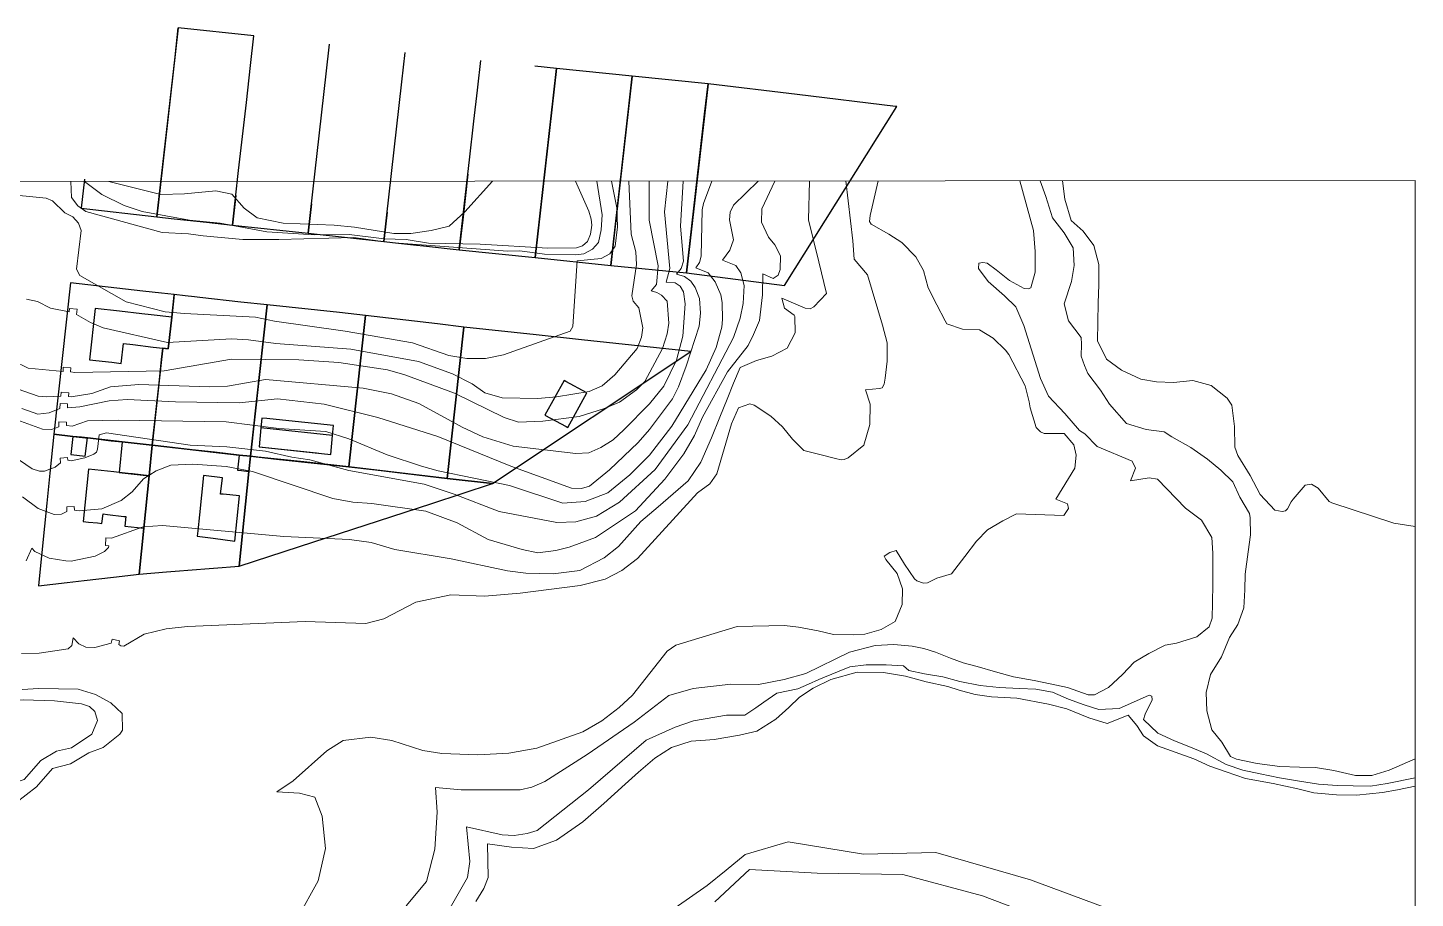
# Model space of a CAD drawing. Header units: metres. Extents: x 78 to 178, y -74 to 157.
# Drawn here: x 153.378 to 155.818, y 69.009 to 70.539 of the extents above; entities that cross this region are included whole.
import ezdxf

# ---------------------------------------------------------------- set-up
doc = ezdxf.new("R2010")
doc.units = ezdxf.units.M
doc.layers.add('01_Fina', color=252, linetype='Continuous', lineweight=15)
doc.layers.add('Traza Urbana', color=7, linetype='Continuous')

msp = doc.modelspace()

# ---------------------------------------------------------------- linework, layer by layer
at = {"layer": '01_Fina', "color": 252, "lineweight": 9, "true_color": 0x939598}
for points in [[(147.2844, 70.26465), (147.2844, 60.37636), (155.81775, 60.38229), (155.81775, 70.27058), (147.55141, 70.26465)], [(154.51666, 68.9924), (154.57258, 69.03187), (154.60629, 69.05876), (154.63961, 69.08606), (154.71535, 69.10818), (154.84789, 69.08691), (154.97461, 69.08943), (155.14118, 69.04183), (155.36418, 68.95919)]]:
    msp.add_lwpolyline(points, dxfattribs=at)
at = {"layer": '01_Fina', "color": 252, "linetype": 'Continuous', "lineweight": 9, "true_color": 0x939598}
for points in [[(153.31214, 69.92118), (153.39643, 69.89147), (153.41182, 69.89027), (153.4367, 69.89161), (153.4371, 69.89857), (153.45035, 69.89776), (153.44995, 69.89134), (153.4545, 69.89054), (153.49102, 69.89616), (153.52393, 69.90833), (153.57384, 69.91208), (153.69719, 69.9078), (153.7297, 69.90927), (153.79633, 69.92077), (153.96825, 69.90552), (154.01775, 69.89589), (154.06605, 69.8785), (154.14218, 69.83729), (154.1787, 69.82003), (154.23195, 69.80384), (154.34166, 69.791), (154.36494, 69.79193), (154.38581, 69.8013), (154.40748, 69.81481), (154.42635, 69.83221), (154.47117, 69.8781), (154.49685, 69.90927), (154.5192, 69.95516), (154.53003, 69.99717), (154.53418, 70.0539), (154.53097, 70.0753), (154.52549, 70.08507), (154.51666, 70.09109), (154.5006, 70.09203), (154.50742, 70.11584), (154.49806, 70.21538), (154.5034, 70.26963)], [(154.4047, 70.26956), (154.41404, 70.22247), (154.41511, 70.18942), (154.4111, 70.15517), (154.40186, 70.14166), (154.38648, 70.13363), (154.34447, 70.12975), (154.33684, 70.01429), (154.33216, 70.00586), (154.21483, 69.96452), (154.18325, 69.95757), (154.1502, 69.95783), (154.11876, 69.96292), (154.05481, 69.98539), (153.93641, 70.00586), (153.81238, 70.02352), (153.77894, 70.03075), (153.65371, 70.03664), (153.61999, 70.03998), (153.55149, 70.05724), (153.47015, 70.10367), (153.46373, 70.11477), (153.47216, 70.183), (153.46747, 70.19585), (153.45771, 70.20695), (153.44339, 70.21391), (153.42172, 70.23478), (153.41061, 70.23973), (153.33409, 70.24722)], [(154.58079, 70.26969), (154.56616, 70.2305), (154.56375, 70.21913), (154.56201, 70.13778), (154.55907, 70.12668), (154.55265, 70.11718), (154.57459, 70.10835), (154.58676, 70.09243), (154.59666, 70.06982), (154.5992, 70.05604), (154.60001, 70.02633), (154.5984, 70.01296), (154.5885, 69.9771), (154.57084, 69.93777), (154.51064, 69.83863), (154.47117, 69.78792), (154.43665, 69.75314), (154.39798, 69.72196), (154.35838, 69.70644), (154.31891, 69.70363), (154.22539, 69.73481), (154.09963, 69.76049), (154.07087, 69.76852), (154.01039, 69.78859), (153.9427, 69.81682), (153.90229, 69.8298), (153.82001, 69.83501), (153.72716, 69.84625), (153.53731, 69.84933), (153.48339, 69.84813), (153.45664, 69.83889), (153.4462, 69.83983), (153.44647, 69.84585), (153.43322, 69.84665), (153.43282, 69.83782), (153.41998, 69.83314), (153.40446, 69.83341), (153.3397, 69.85696)], [(153.35255, 69.95395), (153.37931, 69.94111), (153.44031, 69.93496), (153.44085, 69.94272), (153.45409, 69.94138), (153.45343, 69.93415), (153.46105, 69.93308), (153.61839, 69.93603), (153.73626, 69.95663), (153.85466, 69.95569), (153.9253, 69.95061), (154.01053, 69.93763), (154.04103, 69.9292), (154.1284, 69.89696), (154.21563, 69.85388), (154.24118, 69.84612), (154.28386, 69.84799), (154.34754, 69.85562), (154.39049, 69.86953), (154.41872, 69.88131), (154.44842, 69.90285), (154.46327, 69.9173), (154.49458, 69.97536), (154.50234, 70.00091), (154.50555, 70.02018), (154.50261, 70.05858), (154.49257, 70.06888), (154.48428, 70.0741), (154.47465, 70.07651), (154.48388, 70.08815), (154.48669, 70.12092), (154.4709, 70.2008), (154.47081, 70.26961)], [(154.66262, 70.26975), (154.61927, 70.22742), (154.61352, 70.21511), (154.61218, 70.2016), (154.61941, 70.16641), (154.61245, 70.14848), (154.59987, 70.13056), (154.62342, 70.12119), (154.63225, 70.10862), (154.6376, 70.086), (154.636, 70.05443), (154.63105, 70.02848), (154.61927, 69.99476), (154.539, 69.84144), (154.48133, 69.7625), (154.41859, 69.70551), (154.37818, 69.68075), (154.34206, 69.67059), (154.30848, 69.66978), (154.20733, 69.68918), (154.128, 69.71929), (154.07542, 69.73668), (153.94256, 69.7609), (153.87446, 69.77989), (153.84249, 69.78431), (153.79646, 69.79515), (153.7281, 69.80264), (153.66374, 69.80531), (153.51671, 69.82699), (153.5036, 69.82351), (153.50092, 69.79876), (153.49891, 69.79314), (153.49423, 69.78953), (153.47871, 69.7831), (153.4545, 69.77802), (153.44888, 69.77896), (153.44848, 69.78377), (153.43523, 69.7827), (153.43603, 69.77427), (153.42653, 69.76705), (153.40754, 69.75969), (153.39911, 69.75982), (153.386, 69.7637), (153.35268, 69.78658)], [(154.81643, 70.26986), (154.82865, 70.16441), (154.83133, 70.1327), (154.85448, 70.10487), (154.88083, 70.01643), (154.88939, 69.98566), (154.88926, 69.95342), (154.88605, 69.92332), (154.88404, 69.91261), (154.8807, 69.90632), (154.87602, 69.90512), (154.85126, 69.90271), (154.85916, 69.87743), (154.85876, 69.8417), (154.84845, 69.80571), (154.82063, 69.78324), (154.81394, 69.78043), (154.80818, 69.77989), (154.79842, 69.7823), (154.76872, 69.78993), (154.74249, 69.79622), (154.72283, 69.81615), (154.70503, 69.83796), (154.68496, 69.85655), (154.65553, 69.87595), (154.64764, 69.87823), (154.62784, 69.87114), (154.61579, 69.84318), (154.58997, 69.75501), (154.5778, 69.73748), (154.55559, 69.72196), (154.45016, 69.60637), (154.42287, 69.58536), (154.3937, 69.56971), (154.34928, 69.55914), (154.24413, 69.54523), (154.18138, 69.54001), (154.12211, 69.54255), (154.06083, 69.5293), (154.00464, 69.50014), (153.97253, 69.49224), (153.86617, 69.49546), (153.65933, 69.48676), (153.62187, 69.48288), (153.5828, 69.47351), (153.54708, 69.45251), (153.54173, 69.45264), (153.53825, 69.45545), (153.53972, 69.46174), (153.52674, 69.46468), (153.52514, 69.45746), (153.49597, 69.4501), (153.48032, 69.45037), (153.46801, 69.45652), (153.45797, 69.46709), (153.45597, 69.45318), (153.44928, 69.44769), (153.39857, 69.4398), (153.36727, 69.43953)], [(153.36793, 69.86967), (153.3959, 69.8599), (153.4161, 69.86217), (153.43456, 69.87007), (153.4351, 69.87903), (153.44834, 69.87823), (153.44794, 69.87087), (153.46961, 69.87301), (153.52153, 69.88371), (153.55283, 69.88599), (153.63832, 69.88144), (153.75017, 69.8797), (153.8172, 69.88706), (153.89948, 69.87729), (153.9938, 69.85401), (154.0995, 69.82083), (154.2274, 69.76839), (154.33417, 69.73012), (154.35169, 69.72932), (154.36601, 69.7332), (154.40133, 69.76237), (154.45137, 69.81), (154.4717, 69.83314), (154.51184, 69.88666), (154.52268, 69.90833), (154.53619, 69.94459), (154.55853, 70.01483), (154.56107, 70.03744), (154.5592, 70.06339), (154.55184, 70.08266), (154.54395, 70.0935), (154.53271, 70.10219), (154.5192, 70.10581), (154.52709, 70.11624), (154.53097, 70.12868), (154.52602, 70.19023), (154.53077, 70.26965)], [(153.36887, 69.71447), (153.3967, 69.6944), (153.42466, 69.68343), (153.43777, 69.6845), (153.44727, 69.68918), (153.44687, 69.69721), (153.46012, 69.69775), (153.46038, 69.69132), (153.46895, 69.68985), (153.50868, 69.69387), (153.54266, 69.70805), (153.56193, 69.72343), (153.58186, 69.74618), (153.60394, 69.76063), (153.62976, 69.77013), (153.66843, 69.7724), (153.72689, 69.76825), (153.77345, 69.75929), (153.91487, 69.71206), (153.94979, 69.70551), (153.98323, 69.7027), (154.07823, 69.68972), (154.13308, 69.66885), (154.1878, 69.63968), (154.24774, 69.62202), (154.27503, 69.61654), (154.30687, 69.62015), (154.33002, 69.62603), (154.37644, 69.64303), (154.44695, 69.68985), (154.49833, 69.74551), (154.53164, 69.79033), (154.55077, 69.82257), (154.56455, 69.85455), (154.6083, 69.93429), (154.64509, 69.98085), (154.65446, 69.99984), (154.66489, 70.0246), (154.67011, 70.06968), (154.67065, 70.10688), (154.68871, 70.09871), (154.69781, 70.10433), (154.70129, 70.11437), (154.70169, 70.13805), (154.69179, 70.15745), (154.68068, 70.1711), (154.66864, 70.19732), (154.66891, 70.221), (154.69179, 70.26977)], [(154.75293, 70.26981), (154.75119, 70.20173), (154.76898, 70.12775), (154.78276, 70.07196), (154.76029, 70.04881), (154.754, 70.04533), (154.74504, 70.0464), (154.70423, 70.0638), (154.70905, 70.04654), (154.7259, 70.03396), (154.72711, 70.03142), (154.72778, 70.00292), (154.71346, 69.97616), (154.6867, 69.96198), (154.65928, 69.95436), (154.63064, 69.94178), (154.61887, 69.91475), (154.60777, 69.88639), (154.59532, 69.85495), (154.58047, 69.81829), (154.56161, 69.77575), (154.53967, 69.7427), (154.48655, 69.69721), (154.45645, 69.67152), (154.41685, 69.62751), (154.39196, 69.6073), (154.34915, 69.5855), (154.30219, 69.57961), (154.25376, 69.58028), (154.22165, 69.58443), (154.12278, 69.60556), (154.02377, 69.62202), (153.98216, 69.63433), (153.9439, 69.63995), (153.82871, 69.6449), (153.61518, 69.6643), (153.58146, 69.66216), (153.52554, 69.64196), (153.51577, 69.64249), (153.51497, 69.62925), (153.52086, 69.62871), (153.52032, 69.6255), (153.51323, 69.61841), (153.49664, 69.61065), (153.45436, 69.60182), (153.445, 69.60195), (153.4161, 69.60717), (153.39095, 69.61868), (153.38533, 69.62443), (153.37569, 69.60209)], [(153.37623, 70.06192), (153.39536, 70.05791), (153.41811, 70.0464), (153.45115, 70.04011), (153.45169, 70.046), (153.46493, 70.04466), (153.464, 70.03503), (153.48888, 70.02098), (153.51082, 70.01189), (153.62428, 69.98593), (153.73626, 69.99249), (153.76623, 69.99061), (153.81426, 69.98419), (153.94644, 69.97402), (154.06552, 69.95275), (154.12532, 69.93067), (154.1597, 69.91355), (154.18191, 69.89776), (154.21242, 69.8888), (154.27503, 69.88746), (154.30794, 69.89067), (154.36507, 69.89977), (154.38848, 69.9098), (154.41056, 69.92907), (154.44949, 69.97523), (154.45765, 69.99543), (154.45966, 70.01175), (154.4527, 70.04694), (154.4428, 70.05885), (154.44013, 70.06794), (154.44882, 70.1232), (154.44735, 70.14527), (154.43932, 70.17645), (154.43515, 70.26959)], [(154.37857, 70.26955), (154.38808, 70.21043), (154.38648, 70.18394), (154.38166, 70.162), (154.37136, 70.15022), (154.35597, 70.14193), (154.34126, 70.13992), (154.28654, 70.14126), (154.24359, 70.14701), (154.22258, 70.14621), (154.01481, 70.16186), (153.95153, 70.17069), (153.82001, 70.16695), (153.75633, 70.16722), (153.68689, 70.17324), (153.66067, 70.17698), (153.61438, 70.17926), (153.48059, 70.21632), (153.4664, 70.22608), (153.45543, 70.24067), (153.45394, 70.26888)], [(153.47797, 70.2689), (153.50828, 70.24629), (153.54788, 70.22648), (153.57972, 70.21645), (153.66254, 70.20093), (153.71672, 70.19558), (153.79874, 70.18019), (153.88209, 70.17538), (153.94323, 70.17564), (154.00491, 70.16842), (154.04371, 70.16708), (154.08304, 70.16053), (154.17389, 70.15879), (154.29242, 70.15156), (154.34313, 70.15236), (154.35383, 70.15558), (154.36253, 70.16334), (154.36775, 70.17618), (154.37029, 70.19197), (154.36895, 70.20294), (154.36494, 70.21699), (154.34111, 70.26952)], [(154.19527, 70.26941), (154.14673, 70.21538), (154.11917, 70.19063), (154.08786, 70.18287), (154.05187, 70.17765), (154.02177, 70.17778), (153.95286, 70.18876), (153.91728, 70.1921), (153.82737, 70.19585), (153.78161, 70.20481), (153.7586, 70.22234), (153.73733, 70.24655), (153.7087, 70.25231), (153.65371, 70.24736), (153.6121, 70.24629), (153.52073, 70.26893)], [(154.87367, 70.2699), (154.85929, 70.20936), (154.85822, 70.19892), (154.8613, 70.19384), (154.89247, 70.17658), (154.91508, 70.16146), (154.9397, 70.13671), (154.95335, 70.11276), (154.96151, 70.08199), (154.97663, 70.05229), (154.99148, 70.02433), (154.99402, 70.01884), (155.02145, 70.00934), (155.05155, 70.00827), (155.07563, 69.99369), (155.0973, 69.97228), (155.10346, 69.96492), (155.13169, 69.91007), (155.13918, 69.88184), (155.14065, 69.871), (155.15109, 69.83649), (155.15885, 69.82899), (155.16514, 69.82605), (155.20059, 69.82592), (155.21772, 69.80612), (155.2216, 69.78779), (155.21932, 69.76531), (155.18587, 69.71059), (155.20621, 69.70216), (155.20822, 69.694), (155.19979, 69.68183), (155.11644, 69.68504), (155.09249, 69.67233), (155.06573, 69.65654), (155.0462, 69.6366), (155.02559, 69.60985), (155.00847, 69.5867), (155.00258, 69.57921), (154.97689, 69.57158), (154.96004, 69.56355), (154.95335, 69.56302), (154.94171, 69.5669), (154.93756, 69.57051), (154.91963, 69.59607), (154.90491, 69.62028), (154.89381, 69.61667), (154.88431, 69.61025), (154.88672, 69.60463), (154.90705, 69.58001), (154.91615, 69.55299), (154.91589, 69.52542), (154.90331, 69.49572), (154.87883, 69.48154), (154.85019, 69.47311), (154.82946, 69.47218), (154.79467, 69.47258), (154.76818, 69.47913), (154.73366, 69.48569), (154.70851, 69.48877), (154.62543, 69.48676), (154.51786, 69.45371), (154.50274, 69.44341), (154.44173, 69.36621), (154.41819, 69.34454), (154.38768, 69.32126), (154.3541, 69.30173), (154.27343, 69.27283), (154.22432, 69.2644), (154.16974, 69.26106), (154.10632, 69.2636), (154.07287, 69.26908), (154.01869, 69.28634), (153.98136, 69.29209), (153.9328, 69.28621), (153.90416, 69.26828), (153.8449, 69.2157), (153.81626, 69.19617), (153.85627, 69.19389), (153.88289, 69.1868), (153.89574, 69.15322), (153.90162, 69.09636), (153.88918, 69.03977), (153.85306, 68.97528)], [(155.12277, 70.27008), (155.14654, 70.1826), (155.14921, 70.14608), (155.14935, 70.10942), (155.14172, 70.08186), (155.13731, 70.08012), (155.13035, 70.08079), (155.10426, 70.0947), (155.08098, 70.1137), (155.06506, 70.12534), (155.0577, 70.12641), (155.05075, 70.12547), (155.04968, 70.11597), (155.0668, 70.09336), (155.0953, 70.06794), (155.11537, 70.04841), (155.12955, 70.0159), (155.15898, 69.92265), (155.17316, 69.89147), (155.20139, 69.86137), (155.22721, 69.83154), (155.23671, 69.82525), (155.25852, 69.80331), (155.3198, 69.77722), (155.32582, 69.76491), (155.31739, 69.74257), (155.35017, 69.74818), (155.36435, 69.74604), (155.41399, 69.69454), (155.44181, 69.67366), (155.45988, 69.64303), (155.46202, 69.61573), (155.46161, 69.58817), (155.46161, 69.56128), (155.46121, 69.52864), (155.46054, 69.50148), (155.45559, 69.48636), (155.43392, 69.46856), (155.3982, 69.45759), (155.37826, 69.45398), (155.34963, 69.43913), (155.32341, 69.42401), (155.30281, 69.40234), (155.27846, 69.37986), (155.25397, 69.36662), (155.2426, 69.36675), (155.20661, 69.37986), (155.17597, 69.38628), (155.14748, 69.39177), (155.11122, 69.39819), (155.07991, 69.40715), (155.04727, 69.41625), (155.02292, 69.42281), (155.00057, 69.43124), (154.97408, 69.44181), (154.95375, 69.44809), (154.93341, 69.45251), (154.90077, 69.45492), (154.86799, 69.45331), (154.8229, 69.44167), (154.74637, 69.40434), (154.70811, 69.39337), (154.66302, 69.38494), (154.61419, 69.38561), (154.5481, 69.37812), (154.50515, 69.36528), (154.44454, 69.31872), (154.36186, 69.26159), (154.28761, 69.21423), (154.26433, 69.20433), (154.24399, 69.19991), (154.14044, 69.19965), (154.09535, 69.20366), (154.09803, 69.16031), (154.09375, 69.09529), (154.07956, 69.0387), (154.04384, 68.99588)], [(155.81775, 69.25399), (155.77161, 69.2343), (155.7415, 69.2248), (155.7126, 69.22493), (155.67447, 69.23363), (155.64223, 69.23885), (155.614, 69.23952), (155.57948, 69.24085), (155.53961, 69.24607), (155.50362, 69.25383), (155.49265, 69.25838), (155.4778, 69.28367), (155.46001, 69.30534), (155.45118, 69.33839), (155.45038, 69.37103), (155.458, 69.40261), (155.47713, 69.43338), (155.49145, 69.46776), (155.50603, 69.49037), (155.5162, 69.51967), (155.51794, 69.55138), (155.51861, 69.57894), (155.52383, 69.61814), (155.52797, 69.64811), (155.52771, 69.67768), (155.52624, 69.68557), (155.50951, 69.71434), (155.49694, 69.74136), (155.47566, 69.76156), (155.45265, 69.78083), (155.42322, 69.80157), (155.3899, 69.8203), (155.37612, 69.82873), (155.34441, 69.83328), (155.3103, 69.84384), (155.28033, 69.87769), (155.26427, 69.90244), (155.24207, 69.93134), (155.23618, 69.94566), (155.23029, 69.96212), (155.23109, 69.98285), (155.23056, 69.99489), (155.20808, 70.02433), (155.20059, 70.0539), (155.21357, 70.09296), (155.21798, 70.12146), (155.21638, 70.1521), (155.20032, 70.17886), (155.17972, 70.20494), (155.16848, 70.24254), (155.15852, 70.2701)], [(155.81775, 69.66251), (155.7803, 69.66845), (155.67086, 69.70403), (155.66645, 69.70658), (155.64691, 69.72999), (155.63554, 69.73708), (155.62417, 69.73534), (155.60316, 69.71086), (155.59942, 69.70617), (155.59313, 69.6936), (155.58938, 69.69012), (155.58363, 69.68892), (155.57092, 69.69106), (155.54537, 69.71862), (155.52771, 69.75206), (155.50603, 69.78712), (155.50055, 69.80183), (155.50001, 69.83849), (155.49506, 69.87595), (155.4873, 69.88813), (155.45907, 69.91034), (155.42696, 69.91903), (155.39271, 69.91556), (155.36288, 69.91663), (155.33518, 69.92171), (155.30107, 69.93736), (155.27511, 69.95676), (155.25932, 69.98887), (155.25946, 70.02179), (155.26013, 70.05577), (155.2612, 70.08708), (155.2616, 70.1228), (155.2529, 70.15651), (155.23417, 70.1818), (155.2129, 70.20013), (155.20193, 70.23759), (155.1975, 70.27013)], [(155.81775, 69.22073), (155.76853, 69.21115), (155.73896, 69.20593), (155.70859, 69.2066), (155.68036, 69.20754), (155.64758, 69.20995), (155.614, 69.21503), (155.57895, 69.22092), (155.5451, 69.22761), (155.51486, 69.23443), (155.48516, 69.2442), (155.45091, 69.26306), (155.42255, 69.27484), (155.39418, 69.28567), (155.36488, 69.29959), (155.33987, 69.3234), (155.34281, 69.3325), (155.35512, 69.35765), (155.35458, 69.36407), (155.35017, 69.36595), (155.32221, 69.35404), (155.29705, 69.34293), (155.2616, 69.3412), (155.23564, 69.34936), (155.20795, 69.35926), (155.18025, 69.3713), (155.15082, 69.37652), (155.12206, 69.37812), (155.08593, 69.37946), (155.05275, 69.38307), (155.01703, 69.39016), (154.98706, 69.39819), (154.95482, 69.40368), (154.92739, 69.40943), (154.91789, 69.41746), (154.88725, 69.41946), (154.85233, 69.4192), (154.82384, 69.41572), (154.80203, 69.40715), (154.76925, 69.39337), (154.75079, 69.38535), (154.73219, 69.37745), (154.6954, 69.36969), (154.67265, 69.35364), (154.65821, 69.34374), (154.63934, 69.33103), (154.6067, 69.33103), (154.5489, 69.32073), (154.51639, 69.31016), (154.46582, 69.28674), (154.36427, 69.19978), (154.27369, 69.12847), (154.2563, 69.12285), (154.23356, 69.11964), (154.21228, 69.12084), (154.14954, 69.13449), (154.15569, 69.07375), (154.15154, 69.04592), (154.11381, 68.97983)], [(155.81775, 69.20641), (155.78659, 69.19991), (155.76023, 69.19496), (155.71461, 69.19015), (155.67942, 69.19095), (155.63915, 69.19429), (155.61106, 69.20125), (155.56811, 69.21102), (155.51914, 69.21958), (155.48543, 69.23135), (155.45666, 69.24139), (155.42857, 69.25396), (155.36475, 69.27711), (155.34, 69.29477), (155.32796, 69.31297), (155.31311, 69.33116), (155.27632, 69.31618), (155.24367, 69.32621), (155.20541, 69.34213), (155.1729, 69.35016), (155.11711, 69.3606), (155.07295, 69.363), (155.04419, 69.36728), (155.01596, 69.37464), (154.99616, 69.38133), (154.9579, 69.38949), (154.92137, 69.39953), (154.88297, 69.40582), (154.83682, 69.40635), (154.79052, 69.39351), (154.75948, 69.37852), (154.735, 69.36233), (154.71667, 69.34454), (154.69339, 69.32367), (154.66035, 69.30293), (154.62957, 69.29557), (154.58516, 69.28848), (154.56977, 69.28674), (154.54475, 69.28514), (154.5101, 69.27403), (154.48107, 69.25517), (154.4519, 69.23055), (154.42849, 69.20968), (154.39143, 69.17556), (154.3545, 69.14332), (154.30794, 69.11121), (154.26727, 69.09636), (154.22887, 69.09877), (154.1866, 69.10506), (154.1878, 69.04539), (154.17991, 69.02625), (154.16613, 69.00338)], [(153.35763, 69.17677), (153.39349, 69.20526), (153.42158, 69.23724), (153.45356, 69.24554), (153.4858, 69.26467), (153.51109, 69.2743), (153.54039, 69.29785), (153.54494, 69.30467), (153.54414, 69.3341), (153.52447, 69.35243), (153.49731, 69.36702), (153.4668, 69.37665), (153.39777, 69.37772), (153.36834, 69.37611)], [(155.17286, 68.96953), (155.05715, 69.01343), (154.91698, 69.05101), (154.76638, 69.05354), (154.64723, 69.05997), (154.58649, 69.00297)]]:
    msp.add_lwpolyline(points, dxfattribs=at)
msp.add_lwpolyline([(153.31843, 69.20366), (153.34278, 69.20794), (153.37195, 69.21784), (153.40152, 69.25102), (153.42881, 69.26748), (153.45517, 69.27363), (153.49102, 69.29745), (153.50079, 69.32153), (153.49637, 69.33758), (153.48714, 69.34615), (153.47309, 69.35096), (153.42546, 69.35631), (153.37021, 69.35805), (153.27656, 69.34922), (153.26023, 69.32608), (153.25568, 69.29691), (153.25823, 69.26507), (153.29328, 69.21329)], close=True, dxfattribs=at)
at = {"layer": 'Traza Urbana', "color": 7, "linetype": 'Continuous', "invisible_edges": 5}
for points in [[(153.64301, 70.53915), (153.4781, 70.27317), (153.47229, 70.2222), (153.6372, 70.48818)], [(153.776, 70.5247), (153.61105, 70.25866), (153.60515, 70.20681), (153.77006, 70.47279)], [(153.64301, 70.53915), (153.64301, 70.53915), (153.61105, 70.25866), (153.776, 70.5247)], [(153.90898, 70.51025), (153.74399, 70.24413), (153.73813, 70.19236), (153.90308, 70.4584)], [(153.6372, 70.48818), (153.47229, 70.2222), (153.60515, 70.20681)], [(154.04197, 70.4958), (153.87703, 70.22976), (153.87112, 70.17791), (154.03606, 70.44395)], [(154.17496, 70.48135), (154.01001, 70.21531), (154.00472, 70.16885), (154.16961, 70.43479)], [(153.77006, 70.47279), (153.60515, 70.20681), (153.63595, 70.20346), (153.76262, 70.40776)], [(153.90308, 70.4584), (153.73813, 70.19236), (153.87112, 70.17791)], [(154.30808, 70.46757), (154.14306, 70.20141), (154.13709, 70.14901), (154.30211, 70.41516)], [(154.2698, 70.47153), (154.15221, 70.28187), (154.14306, 70.20141), (154.30808, 70.46757)], [(154.4412, 70.45379), (154.27619, 70.18764), (154.27022, 70.13523), (154.43523, 70.40138)], [(154.30808, 70.46757), (154.30808, 70.46757), (154.27619, 70.18764), (154.4412, 70.45379)], [(154.4412, 70.45379), (154.4412, 70.45379), (154.40942, 70.17484), (154.57432, 70.44081)], [(154.03606, 70.44395), (153.87112, 70.17791), (154.00411, 70.16346)], [(154.16961, 70.43479), (154.00472, 70.16885), (154.00411, 70.16346), (154.16899, 70.4294)], [(154.16899, 70.4294), (154.00411, 70.16346), (154.0299, 70.16066), (154.16278, 70.37499)], [(154.57432, 70.44081), (154.40942, 70.17484), (154.40334, 70.12145), (154.56824, 70.38742)], [(154.57432, 70.44081), (154.57432, 70.44081), (154.53646, 70.10848), (154.73078, 70.4219)], [(153.76262, 70.40776), (153.63595, 70.20346), (153.69264, 70.1973), (153.74897, 70.28816)], [(154.30211, 70.41516), (154.13709, 70.14901), (154.27022, 70.13523)], [(154.73078, 70.4219), (154.53646, 70.10848), (154.70905, 70.08613), (154.90423, 70.40093)], [(154.43523, 70.40138), (154.27022, 70.13523), (154.40334, 70.12145)], [(154.56824, 70.38742), (154.40334, 70.12145), (154.53646, 70.10848)], [(154.90423, 70.40093), (154.70905, 70.08613), (154.90639, 70.40067)], [(154.16278, 70.37499), (154.0299, 70.16066), (154.06203, 70.15717), (154.15502, 70.30715)], [(154.15502, 70.30715), (154.06203, 70.15717), (154.07409, 70.15586), (154.15221, 70.28187)], [(153.74897, 70.28816), (153.69264, 70.1973), (153.73813, 70.19236)], [(154.15221, 70.28187), (154.07409, 70.15586), (154.13709, 70.14901)], [(153.45369, 70.09068), (153.45369, 70.09068), (153.42426, 69.82471), (153.58035, 70.07645)], [(153.58035, 70.07645), (153.42426, 69.82471), (153.45744, 69.82096), (153.61354, 70.07273)], [(153.61354, 70.07273), (153.45744, 69.82096), (153.47986, 69.81851), (153.63592, 70.07021)], [(153.63592, 70.07021), (153.47986, 69.81851), (153.48313, 69.81815), (153.63513, 70.06331)], [(153.63513, 70.06331), (153.48313, 69.81815), (153.49871, 69.81639), (153.63137, 70.03034)], [(153.68108, 70.06515), (153.61358, 69.95626), (153.59712, 69.80531), (153.75321, 70.05706)], [(153.67171, 70.0662), (153.62732, 69.99461), (153.62508, 69.97482), (153.68108, 70.06515)], [(153.65478, 70.0681), (153.63137, 70.03034), (153.62732, 69.99461), (153.67171, 70.0662)], [(153.63592, 70.07021), (153.63592, 70.07021), (153.63137, 70.03034), (153.65478, 70.0681)], [(153.49704, 70.04559), (153.49704, 70.04559), (153.48687, 69.95555), (153.5397, 70.04075)], [(153.5397, 70.04075), (153.48687, 69.95555), (153.52618, 69.95112), (153.57898, 70.03629)], [(153.75321, 70.05706), (153.59712, 69.80531), (153.64332, 69.80013), (153.79941, 70.05188)], [(153.79941, 70.05188), (153.64332, 69.80013), (153.74991, 69.78818), (153.77464, 69.82808)], [(153.79941, 70.05188), (153.79941, 70.05188), (153.76997, 69.78591), (153.92653, 70.03841)], [(153.92653, 70.03841), (153.76997, 69.78591), (153.81584, 69.78105), (153.9724, 70.03355)], [(153.63137, 70.03034), (153.49871, 69.81639), (153.51563, 69.81447), (153.62732, 69.99461)], [(153.57898, 70.03629), (153.54668, 69.98418), (153.56309, 69.98221), (153.59546, 70.03442)], [(153.59546, 70.03442), (153.56309, 69.98221), (153.59886, 69.97791), (153.63137, 70.03034)], [(153.63137, 70.03034), (153.59886, 69.97791), (153.61571, 69.97589), (153.62732, 69.99461)], [(153.9724, 70.03355), (153.81584, 69.78105), (153.94297, 69.76758)], [(153.9724, 70.03355), (153.9724, 70.03355), (153.94297, 69.76758), (154.09854, 70.01851)], [(154.09854, 70.01851), (153.94297, 69.76758), (153.98955, 69.76202), (154.14512, 70.01295)], [(154.14512, 70.01295), (153.98955, 69.76202), (154.11569, 69.74697)], [(154.14512, 70.01295), (154.14512, 70.01295), (154.11569, 69.74697), (154.2721, 69.99924)], [(153.62732, 69.99461), (153.61571, 69.97589), (153.62508, 69.97482)], [(153.62732, 69.99461), (153.61571, 69.97589), (153.62508, 69.97482)], [(154.2721, 69.99924), (154.11569, 69.74697), (154.19543, 69.73814), (154.35196, 69.99062)], [(154.35196, 69.99062), (154.19543, 69.73814), (154.54422, 69.96987)], [(153.61571, 69.97589), (153.51563, 69.81447), (153.525, 69.81341), (153.61358, 69.95626)], [(153.54668, 69.98418), (153.52618, 69.95112), (153.54267, 69.94927)], [(153.61571, 69.97589), (153.61571, 69.97589), (153.61358, 69.95626), (153.62508, 69.97482)], [(153.61358, 69.95626), (153.525, 69.81341), (153.54454, 69.81119), (153.60911, 69.91535)], [(153.60911, 69.91535), (153.54454, 69.81119), (153.59712, 69.80531)], [(154.32119, 69.91903), (154.32119, 69.91903), (154.28761, 69.85802), (154.32439, 69.91734)], [(154.32439, 69.91734), (154.28761, 69.85802), (154.32468, 69.83844), (154.36146, 69.89776)], [(154.36146, 69.89776), (154.32468, 69.83844), (154.32788, 69.83675)], [(153.79852, 69.8523), (153.7883, 69.83581), (153.78523, 69.8025), (153.81502, 69.85056)], [(153.81502, 69.85056), (153.78523, 69.8025), (153.88587, 69.7919), (153.91567, 69.83996)], [(153.78991, 69.8532), (153.78991, 69.8532), (153.7883, 69.83581), (153.79852, 69.8523)], [(153.48313, 69.81815), (153.41194, 69.70333), (153.39907, 69.57658), (153.54454, 69.81119)], [(153.45744, 69.82096), (153.41731, 69.75623), (153.41194, 69.70333), (153.48313, 69.81815)], [(153.42426, 69.82471), (153.42426, 69.82471), (153.41731, 69.75623), (153.45744, 69.82096)], [(153.45744, 69.82096), (153.45744, 69.82096), (153.45383, 69.78912), (153.47255, 69.81931)], [(153.47255, 69.81931), (153.45383, 69.78912), (153.46441, 69.78796), (153.48313, 69.81815)], [(153.48313, 69.81815), (153.46441, 69.78796), (153.47952, 69.78631)], [(153.77464, 69.82808), (153.74991, 69.78818), (153.76997, 69.78591)], [(153.91567, 69.83996), (153.88587, 69.7919), (153.89449, 69.79099), (153.91407, 69.82257)], [(153.91407, 69.82257), (153.89449, 69.79099), (153.91099, 69.78925)], [(153.54454, 69.81119), (153.39907, 69.57658), (153.39724, 69.55846), (153.55332, 69.81021)], [(153.55332, 69.81021), (153.39724, 69.55846), (153.44769, 69.5643), (153.59712, 69.80531)], [(153.59712, 69.80531), (153.44769, 69.5643), (153.47762, 69.56777), (153.59163, 69.75166)], [(153.54454, 69.81119), (153.54454, 69.81119), (153.53905, 69.75754), (153.57051, 69.80829)], [(153.57051, 69.80829), (153.53905, 69.75754), (153.56566, 69.75457), (153.59712, 69.80531)], [(153.59712, 69.80531), (153.56566, 69.75457), (153.59163, 69.75166)], [(153.66762, 69.79741), (153.58227, 69.65974), (153.57411, 69.57893), (153.70683, 69.79301)], [(153.70683, 69.79301), (153.57411, 69.57893), (153.62254, 69.58276), (153.74991, 69.78818)], [(153.62309, 69.8024), (153.59163, 69.75166), (153.58227, 69.65974), (153.66762, 69.79741)], [(153.59712, 69.80531), (153.59712, 69.80531), (153.59163, 69.75166), (153.62309, 69.8024)], [(153.74991, 69.78818), (153.62254, 69.58276), (153.64513, 69.58455), (153.76997, 69.78591)], [(153.76997, 69.78591), (153.64513, 69.58455), (153.65953, 69.58569), (153.76717, 69.75928)], [(153.74991, 69.78818), (153.74991, 69.78818), (153.7471, 69.76156), (153.7627, 69.78673)], [(153.7627, 69.78673), (153.7471, 69.76156), (153.75437, 69.76073), (153.76997, 69.78591)], [(153.78283, 69.78455), (153.76717, 69.75928), (153.75017, 69.59285), (153.86371, 69.77598)], [(153.86371, 69.77598), (153.75017, 69.59285), (153.85605, 69.6274), (153.94297, 69.76758)], [(153.76997, 69.78591), (153.75437, 69.76073), (153.76717, 69.75928)], [(153.76997, 69.78591), (153.76997, 69.78591), (153.76717, 69.75928), (153.78283, 69.78455)], [(153.48514, 69.76316), (153.48514, 69.76316), (153.4755, 69.67138), (153.52954, 69.75854)], [(153.52954, 69.75854), (153.4755, 69.67138), (153.48502, 69.67039), (153.53905, 69.75754)], [(153.59163, 69.75166), (153.47762, 69.56777), (153.52892, 69.57371), (153.58227, 69.65974)], [(153.53905, 69.75754), (153.48502, 69.67039), (153.50088, 69.66873), (153.55485, 69.75578)], [(153.55485, 69.75578), (153.51082, 69.68476), (153.51868, 69.68381), (153.56275, 69.75489)], [(153.56275, 69.75489), (153.51868, 69.68381), (153.54742, 69.68034), (153.59163, 69.75166)], [(153.59163, 69.75166), (153.54742, 69.68034), (153.55069, 69.67995), (153.59094, 69.74486)], [(153.59094, 69.74486), (153.55069, 69.67995), (153.54895, 69.66322), (153.58924, 69.7282)], [(153.76717, 69.75928), (153.65953, 69.58569), (153.75017, 69.59285)], [(153.72047, 69.74831), (153.68006, 69.68313), (153.67716, 69.655), (153.71726, 69.71968)], [(153.68716, 69.75206), (153.68716, 69.75206), (153.68006, 69.68313), (153.72047, 69.74831)], [(153.94297, 69.76758), (153.85605, 69.6274), (154.0886, 69.70328), (154.11569, 69.74697)], [(154.11569, 69.74697), (154.0886, 69.70328), (154.19543, 69.73814)], [(153.58924, 69.7282), (153.54895, 69.66322), (153.58227, 69.65974)], [(153.71726, 69.71968), (153.67716, 69.655), (153.67619, 69.64556), (153.72185, 69.7192)], [(153.72185, 69.7192), (153.67619, 69.64556), (153.70451, 69.64191), (153.75058, 69.7162)], [(153.75058, 69.7162), (153.70451, 69.64191), (153.74255, 69.637)], [(153.51082, 69.68476), (153.50088, 69.66873), (153.50882, 69.6679)], [(153.58227, 69.65974), (153.52892, 69.57371), (153.57411, 69.57893)]]:
    msp.add_3dface(points, dxfattribs=at)
at = {"layer": 'Traza Urbana', "color": 252, "linetype": 'Continuous', "invisible_edges": 5}
for points in [[(153.7883, 69.83581), (153.7883, 69.83581), (153.78523, 69.8025), (153.8048, 69.83407)], [(153.8048, 69.83407), (153.78523, 69.8025), (153.89449, 69.79099), (153.91407, 69.82257)], [(153.91407, 69.82257), (153.89449, 69.79099), (153.91099, 69.78925)]]:
    msp.add_3dface(points, dxfattribs=at)

doc.saveas('drawing.dxf')
